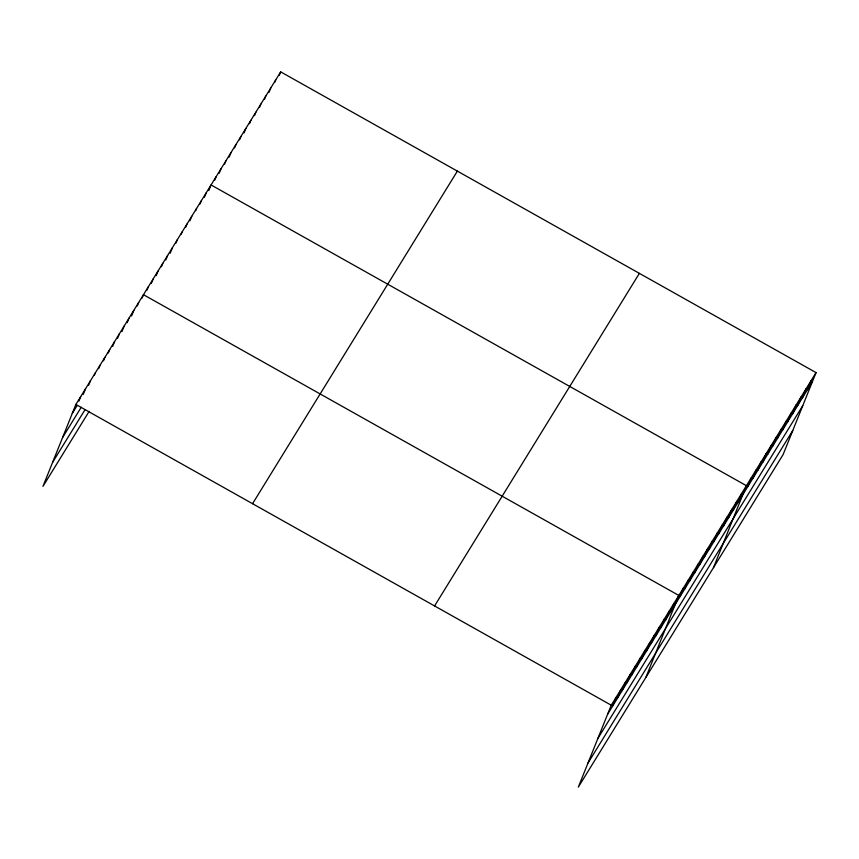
<?xml version="1.0" encoding="UTF-8"?>
<svg xmlns="http://www.w3.org/2000/svg" width="859" height="859" viewBox="0 0 859 859"><rect width="100%" height="100%" fill="white"/><g stroke="black" fill="none" stroke-linecap="round" stroke-linejoin="round"><path stroke-width="1.29" d="M816.05 372.613L611.243 705.196L578.311 787.134L783.118 454.551L816.05 372.613L280.689 71.866L75.882 404.449L42.95 486.387L89.153 411.354M78.91 401.099L80.714 396.611M83.28 394.388L85.546 388.773M88.563 385.423L90.367 380.934M94.297 375.34L95.199 373.096M98.667 368.629L100.02 365.258M103.499 360.78L104.852 357.419M108.331 352.942L109.684 349.581M112.701 346.231L114.505 341.742M117.533 338.392L119.337 333.893M121.903 331.671L124.158 326.055M127.186 322.705L128.99 318.217M131.556 315.994L133.821 310.378M137.29 305.911L138.643 302.54M142.122 298.073L143.474 294.701L678.835 595.448L645.893 677.375M146.943 290.224L148.296 286.863M151.324 283.513L153.127 279.025M156.145 275.675L157.959 271.186M161.428 266.709L162.78 263.348M165.808 259.998L167.612 255.499M170.179 253.276L172.434 247.66M175.912 243.194L177.265 239.822M181.185 234.228L182.097 231.984M185.565 227.517L186.918 224.145M189.946 220.795L191.75 216.307M195.669 210.713L196.571 208.469M200.05 203.991L201.403 200.63M204.421 197.28L206.224 192.792M208.801 190.558L211.056 184.953L746.417 485.689L713.485 567.627M214.675 180.24L216.028 176.868M219.195 173.282L221.01 168.793M224.628 164.08L225.981 160.719M229.149 157.133L230.953 152.644M234.571 147.931L235.924 144.559M239.543 139.856L240.896 136.484M244.063 132.898L245.878 128.41M249.497 123.696L250.849 120.335M254.468 115.621L255.821 112.25M259.439 107.547L260.792 104.175M264.411 99.472L265.764 96.101M268.942 92.514L270.746 88.026M274.816 82.196L275.718 79.951M279.336 75.238L280.689 71.866M612.467 706.334L616.075 697.358M617.288 698.496L620.896 689.519M622.12 690.657L625.728 681.681M626.941 682.819L630.56 673.843M631.773 674.981L635.381 666.004M636.605 667.142L640.213 658.166M641.426 659.304L645.034 650.317M646.258 651.466L649.866 642.478M651.079 643.627L654.698 634.64M655.911 635.789L659.519 626.802M660.743 627.94L664.351 618.963M665.564 620.101L669.172 611.125M670.396 612.263L674.004 603.286M680.049 596.586L683.657 587.61M684.881 588.748L688.489 579.771M689.702 580.909L693.31 571.922M694.534 573.071L698.142 564.084M699.355 565.233L702.973 556.245M704.187 557.394L707.795 548.407M709.019 549.545L712.626 540.569M713.84 541.707L717.448 532.73M718.672 533.868L722.279 524.892M723.493 526.03L727.111 517.054M728.325 518.192L731.932 509.215M733.156 510.353L736.764 501.377M737.978 502.515L741.585 493.528M747.781 486.591L751.389 477.615M752.752 478.517L756.36 469.54M757.724 470.442L761.342 461.466M762.706 462.367L766.314 453.38M767.678 454.293L771.285 445.306M772.649 446.208L776.257 437.231M777.62 438.133L781.228 429.156M782.592 430.058L786.21 421.071M787.574 421.984L791.182 412.996M792.546 413.898L796.153 404.922M797.517 405.824L801.125 396.847M802.489 397.749L806.107 388.773M807.471 389.675L811.079 380.687M72.274 413.437L77.106 405.598M62.6 437.51L81.218 407.273M52.624 462.314L85.041 409.679M252.557 503.696L457.364 171.113M434.579 605.949L639.386 273.366M607.635 714.183L812.442 381.6M597.961 738.257L802.757 405.673M587.986 763.06L792.793 430.477M75.882 404.449L611.243 705.196"/></g></svg>
